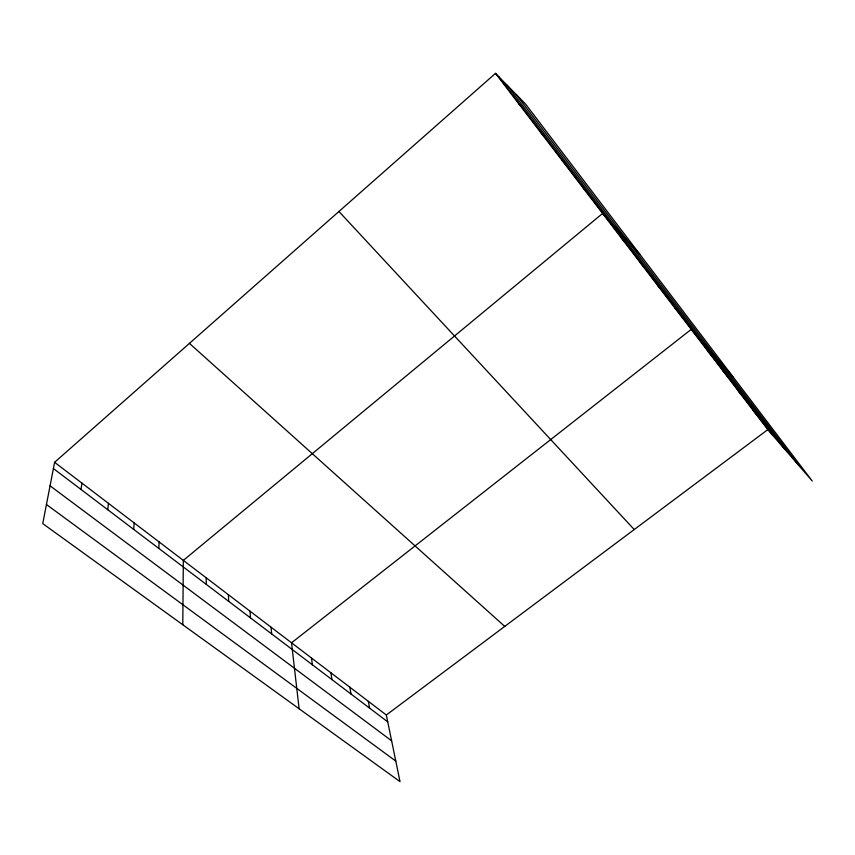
<?xml version="1.0" encoding="UTF-8"?>
<svg xmlns="http://www.w3.org/2000/svg" width="855" height="855" viewBox="0 0 855 855"><rect width="100%" height="100%" fill="white"/><g stroke="black" fill="none" stroke-linecap="round" stroke-linejoin="round"><path stroke-width="1.28" d="M182.788 624.749L183.333 560.388L602.593 213.472L639.754 254.202M158.848 548.44L159.115 541.931M133.69 529.373L134.16 522.929M107.751 509.719L108.446 503.339M81.001 489.445L81.941 483.15M54.602 462.32L42.75 523.613L400.022 781.641L386.321 715.004L54.602 462.32L495.505 73.359L525.665 104.171L812.25 481.034L767.811 429.616L495.505 73.359M386.321 715.004L767.811 429.616M46.448 504.514L395.801 761.11M50.06 485.811L391.622 740.804M53.405 468.54L387.732 721.866M189.436 343.379L504.76 626.405M518.397 103.316L521.603 106.651M540.52 132.258L543.876 135.817M561.906 160.238L565.412 163.989M338.922 211.484L634.239 529.544M582.586 187.288L586.22 191.242M621.414 238.096L625.283 242.371M639.658 261.961L643.633 266.386M657.356 285.11L661.417 289.674M674.531 307.586L678.688 312.267M732.788 376.542L691.203 329.399L291.534 642.8L299.111 708.763M707.406 350.593L711.713 355.498M723.148 371.188L727.52 376.189M738.453 391.205L742.888 396.303M753.33 410.678L757.819 415.861M498.529 76.448L772.354 434.874M516.196 94.499L798.495 465.12M506.983 85.094L784.943 449.441M368.313 701.292L369.606 708.132M349.845 687.228L351.02 694.057M330.906 672.8L331.954 679.607M311.477 657.997L312.396 664.784M271.046 627.196L271.676 633.929M250.013 611.175L250.483 617.876M228.403 594.717L228.702 601.364M206.183 577.788L206.311 584.403"/></g></svg>
